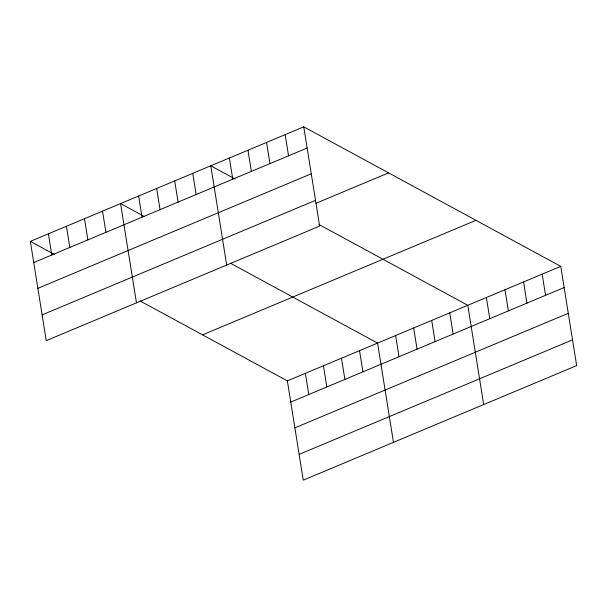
<?xml version="1.0" encoding="UTF-8"?>
<svg xmlns="http://www.w3.org/2000/svg" width="607" height="607" viewBox="0 0 607 607"><rect width="100%" height="100%" fill="white"/><g stroke="black" fill="none" stroke-linecap="round" stroke-linejoin="round"><path stroke-width="0.91" d="M303.75 126.848L319.646 226.108L46.246 340.641L30.35 241.381L303.75 126.848L560.754 266.359L576.65 365.619L303.25 480.152L287.354 380.893L140.126 300.973M33.742 262.565L307.142 148.032M37.869 288.325L311.27 173.799M42.126 314.874L315.519 200.34M315.883 203.33L388.556 172.889M202.541 334.852L475.941 220.318M287.354 380.893L560.754 266.359M290.745 402.077L564.146 287.543M294.873 427.844L568.273 313.311M299.122 454.385L572.522 339.859M235.023 178.944L210.796 165.787L226.692 265.047M318.903 224.476L467.792 305.298L483.696 404.566M143.996 216.297L120.573 203.58L136.469 302.847M230.349 263.172L377.577 343.099L393.473 442.359M30.35 241.381L54.584 254.53M542.157 274.144L545.556 295.328M523.568 281.936L526.959 303.121M504.978 289.721L508.37 310.905M486.389 297.513L489.781 318.698M449.749 312.863L453.141 334.04M431.706 320.42L435.098 341.604M413.663 327.977L417.055 349.162M395.62 335.534L399.011 356.719M359.526 350.656L362.925 371.841M341.483 358.213L344.882 379.398M323.44 365.771L326.832 386.955M285.153 134.633L288.553 155.817M305.397 373.335L308.788 394.52M266.564 142.425L269.956 163.609M247.975 150.21L251.366 171.394M229.385 158.002L232.777 179.186M192.745 173.344L196.144 194.528M174.702 180.909L178.094 202.093M156.659 188.466L160.051 209.65M138.616 196.023L142.008 217.207M102.53 211.145L105.921 232.329M84.479 218.702L87.878 239.886M66.436 226.259L69.835 247.444M48.393 233.816L51.785 255.001"/></g></svg>
